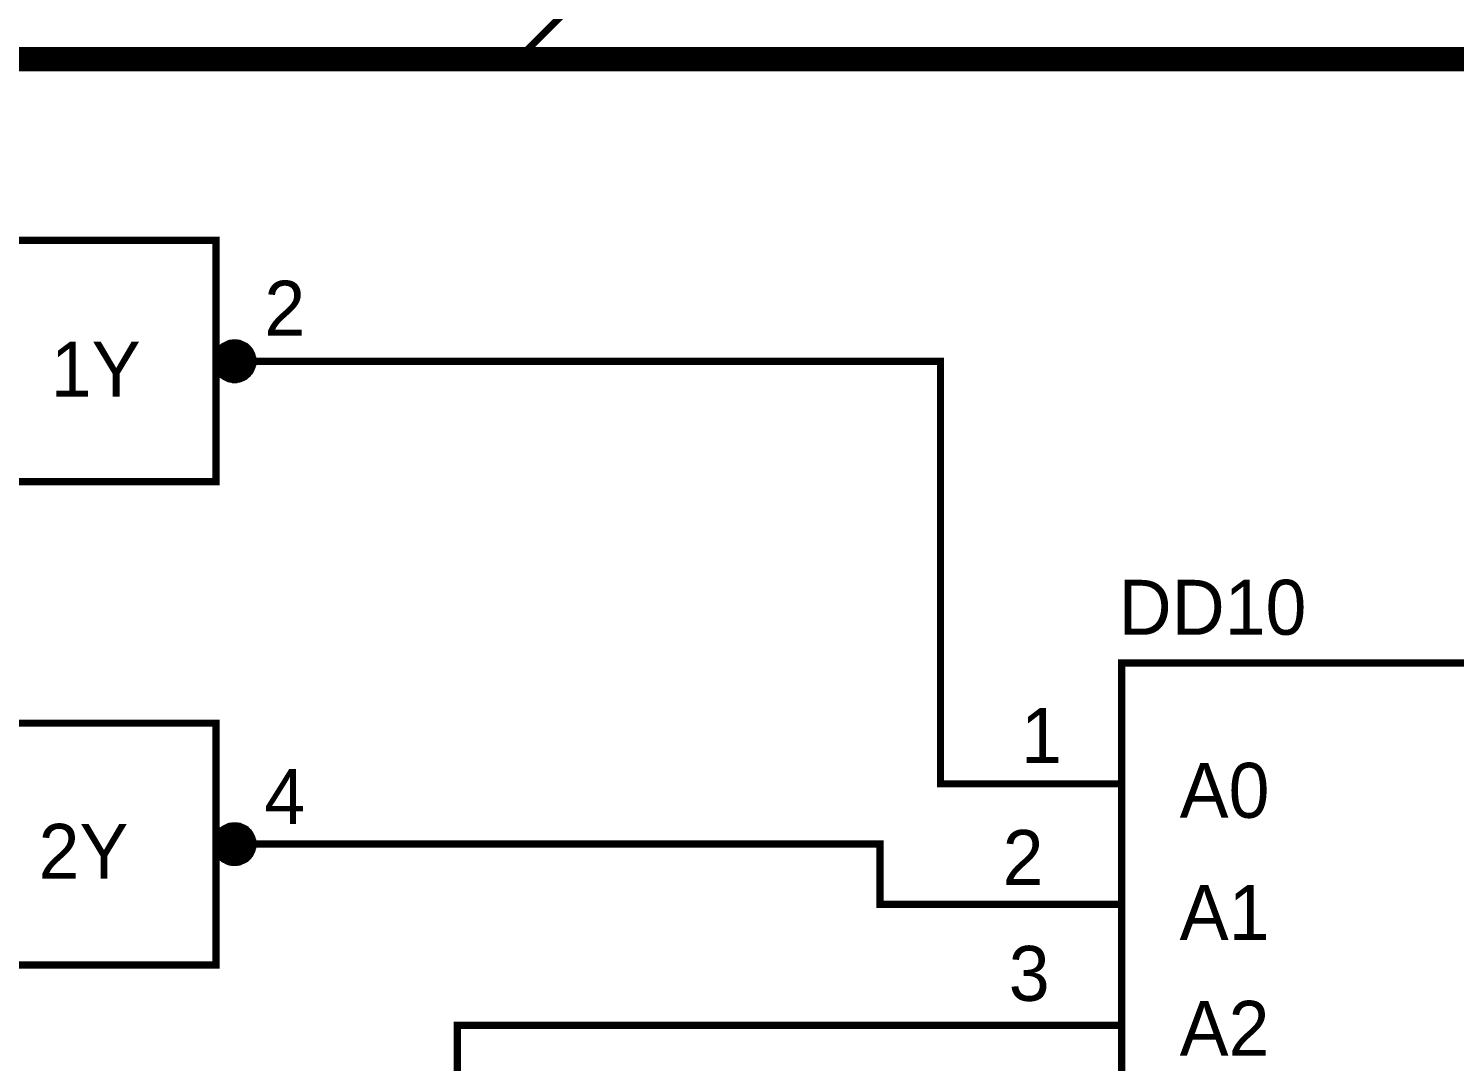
# Model space of a CAD drawing. Header units: millimetres. Extents: x 0 to 594, y 0 to 420.
# Drawn here: x 299.7 to 358.8, y 231 to 273.8 of the extents above; entities that cross this region are included whole.
import ezdxf

# ---------------------------------------------------------------- set-up
doc = ezdxf.new("R2010")
doc.units = ezdxf.units.MM
doc.layers.add('Sheet', color=255, linetype='Continuous')

msp = doc.modelspace()

# ---------------------------------------------------------------- linework, layer by layer
at = {"layer": 'Sheet'}
for points, const_width in [([(384.988, 402.5), (384.988, 272.498), (157.533, 272.498)], 1.016), ([(320.008, 272.498), (322.503, 274.993)], 0.3), ([(308.275, 260.747), (308.228, 260.747), (308.196, 260.747), (308.164, 260.731), (308.117, 260.731), (308.085, 260.731), (308.038, 260.715), (308.006, 260.699), (307.975, 260.684), (307.943, 260.668), (307.912, 260.652), (307.88, 260.636), (307.849, 260.62), (307.817, 260.605), (307.785, 260.573), (307.754, 260.557), (307.722, 260.526), (307.706, 260.494), (307.675, 260.478), (307.659, 260.447), (307.627, 260.415), (307.612, 260.384), (307.596, 260.352), (307.58, 260.32), (307.564, 260.289), (307.548, 260.257), (307.533, 260.21), (307.533, 260.178), (307.517, 260.147), (307.517, 260.099), (307.501, 260.068), (307.501, 260.036), (307.501, 259.989)], 0.3), ([(307.501, 259.989), (307.501, 260.036), (307.501, 260.068), (307.517, 260.099), (307.517, 260.147), (307.533, 260.178), (307.533, 260.21), (307.548, 260.257), (307.564, 260.289), (307.58, 260.32), (307.596, 260.352), (307.612, 260.384), (307.627, 260.415), (307.659, 260.447), (307.675, 260.478), (307.706, 260.494), (307.722, 260.526), (307.754, 260.557), (307.785, 260.573), (307.817, 260.605), (307.849, 260.62), (307.88, 260.636), (307.912, 260.652), (307.943, 260.668), (307.975, 260.684), (308.006, 260.699), (308.038, 260.715), (308.085, 260.731), (308.117, 260.731), (308.164, 260.731), (308.196, 260.747), (308.228, 260.747), (308.275, 260.747)], 0.0991), ([(309.033, 259.989), (309.033, 260.036), (309.033, 260.068), (309.017, 260.099), (309.017, 260.147), (309.001, 260.178), (309.001, 260.21), (308.985, 260.257), (308.97, 260.289), (308.954, 260.32), (308.938, 260.352), (308.922, 260.384), (308.907, 260.415), (308.875, 260.447), (308.859, 260.478), (308.828, 260.494), (308.812, 260.526), (308.78, 260.557), (308.749, 260.573), (308.733, 260.605), (308.701, 260.62), (308.67, 260.636), (308.638, 260.652), (308.606, 260.668), (308.559, 260.684), (308.528, 260.699), (308.496, 260.715), (308.464, 260.731), (308.433, 260.731), (308.385, 260.731), (308.354, 260.747), (308.306, 260.747), (308.275, 260.747)], 0.3), ([(308.275, 260.747), (308.275, 260.747)], 0.0991), ([(308.275, 260.747), (308.306, 260.747), (308.354, 260.747), (308.385, 260.731), (308.433, 260.731), (308.464, 260.731), (308.496, 260.715), (308.528, 260.699), (308.559, 260.684), (308.606, 260.668), (308.638, 260.652), (308.67, 260.636), (308.701, 260.62), (308.733, 260.605), (308.749, 260.573), (308.78, 260.557), (308.812, 260.526), (308.828, 260.494), (308.859, 260.478), (308.875, 260.447), (308.907, 260.415), (308.922, 260.384), (308.938, 260.352), (308.954, 260.32), (308.97, 260.289), (308.985, 260.257), (309.001, 260.21), (309.001, 260.178), (309.017, 260.147), (309.017, 260.099), (309.033, 260.068), (309.033, 260.036), (309.033, 259.989)], 0.0991), ([(307.501, 259.989), (312.507, 259.989)], 0.3), ([(307.501, 259.989), (307.501, 259.957), (307.501, 259.91), (307.517, 259.878), (307.517, 259.831), (307.533, 259.799), (307.533, 259.768), (307.548, 259.736), (307.564, 259.704), (307.58, 259.657), (307.596, 259.625), (307.612, 259.594), (307.627, 259.562), (307.659, 259.531), (307.675, 259.515), (307.706, 259.483), (307.722, 259.452), (307.754, 259.436), (307.785, 259.404), (307.817, 259.389), (307.849, 259.357), (307.88, 259.341), (307.912, 259.325), (307.943, 259.31), (307.975, 259.294), (308.006, 259.278), (308.038, 259.262), (308.085, 259.262), (308.117, 259.246), (308.164, 259.246), (308.196, 259.231), (308.228, 259.231), (308.275, 259.231)], 0.3), ([(308.275, 259.231), (308.228, 259.231), (308.196, 259.231), (308.164, 259.246), (308.117, 259.246), (308.085, 259.262), (308.038, 259.262), (308.006, 259.278), (307.975, 259.294), (307.943, 259.31), (307.912, 259.325), (307.88, 259.341), (307.849, 259.357), (307.817, 259.389), (307.785, 259.404), (307.754, 259.436), (307.722, 259.452), (307.706, 259.483), (307.675, 259.515), (307.659, 259.531), (307.627, 259.562), (307.612, 259.594), (307.596, 259.625), (307.58, 259.657), (307.564, 259.704), (307.548, 259.736), (307.533, 259.768), (307.533, 259.799), (307.517, 259.831), (307.517, 259.878), (307.501, 259.91), (307.501, 259.957), (307.501, 259.989)], 0.0991), ([(307.501, 259.989), (307.501, 259.989)], 0.0991), ([(308.275, 259.231), (308.306, 259.231), (308.354, 259.231), (308.385, 259.246), (308.433, 259.246), (308.464, 259.262), (308.496, 259.262), (308.528, 259.278), (308.559, 259.294), (308.606, 259.31), (308.638, 259.325), (308.67, 259.341), (308.701, 259.357), (308.733, 259.389), (308.749, 259.404), (308.78, 259.436), (308.812, 259.452), (308.828, 259.483), (308.859, 259.515), (308.875, 259.531), (308.907, 259.562), (308.922, 259.594), (308.938, 259.625), (308.954, 259.657), (308.97, 259.704), (308.985, 259.736), (309.001, 259.768), (309.001, 259.799), (309.017, 259.831), (309.017, 259.878), (309.033, 259.91), (309.033, 259.957), (309.033, 259.989)], 0.3), ([(309.033, 259.989), (309.033, 259.957), (309.033, 259.91), (309.017, 259.878), (309.017, 259.831), (309.001, 259.799), (309.001, 259.768), (308.985, 259.736), (308.97, 259.704), (308.954, 259.657), (308.938, 259.625), (308.922, 259.594), (308.907, 259.562), (308.875, 259.531), (308.859, 259.515), (308.828, 259.483), (308.812, 259.452), (308.78, 259.436), (308.749, 259.404), (308.733, 259.389), (308.701, 259.357), (308.67, 259.341), (308.638, 259.325), (308.606, 259.31), (308.559, 259.294), (308.528, 259.278), (308.496, 259.262), (308.464, 259.262), (308.433, 259.246), (308.385, 259.246), (308.354, 259.231), (308.306, 259.231), (308.275, 259.231)], 0.0991), ([(309.033, 259.989), (309.033, 259.989), (309.033, 259.989), (309.033, 259.989), (309.033, 259.989), (309.033, 259.989), (309.033, 259.989), (309.033, 259.989), (309.033, 259.989), (309.033, 259.989), (309.033, 259.989), (309.033, 259.989), (309.033, 259.989), (309.033, 259.989), (309.033, 259.989), (309.033, 259.989), (309.033, 259.989), (309.033, 259.989), (309.033, 259.989), (309.033, 259.989), (309.033, 259.989), (309.033, 259.989), (309.033, 259.989), (309.033, 259.989), (309.033, 259.989), (309.033, 259.989), (309.033, 259.989), (309.033, 259.989), (309.033, 259.989), (309.033, 259.989), (309.033, 259.989), (309.033, 259.989), (309.033, 259.989)], 0.0991), ([(309.033, 259.989), (309.033, 259.989)], 0.0991), ([(312.507, 259.989), (337.504, 259.989), (337.504, 242.489), (339.999, 242.489)], 0.3), ([(345.005, 242.489), (339.999, 242.489)], 0.3), ([(308.275, 240.751), (308.228, 240.751), (308.196, 240.751), (308.164, 240.736), (308.117, 240.736), (308.085, 240.736), (308.038, 240.72), (308.006, 240.704), (307.975, 240.688), (307.943, 240.672), (307.912, 240.657), (307.88, 240.641), (307.849, 240.625), (307.817, 240.609), (307.785, 240.578), (307.754, 240.562), (307.722, 240.53), (307.706, 240.499), (307.675, 240.483), (307.659, 240.451), (307.627, 240.42), (307.612, 240.388), (307.596, 240.356), (307.58, 240.325), (307.564, 240.293), (307.548, 240.262), (307.533, 240.214), (307.533, 240.183), (307.517, 240.151), (307.517, 240.104), (307.501, 240.072), (307.501, 240.041), (307.501, 239.993)], 0.3), ([(307.501, 239.993), (307.501, 240.041), (307.501, 240.072), (307.517, 240.104), (307.517, 240.151), (307.533, 240.183), (307.533, 240.214), (307.548, 240.262), (307.564, 240.293), (307.58, 240.325), (307.596, 240.356), (307.612, 240.388), (307.627, 240.42), (307.659, 240.451), (307.675, 240.483), (307.706, 240.499), (307.722, 240.53), (307.754, 240.562), (307.785, 240.578), (307.817, 240.609), (307.849, 240.625), (307.88, 240.641), (307.912, 240.657), (307.943, 240.672), (307.975, 240.688), (308.006, 240.704), (308.038, 240.72), (308.085, 240.736), (308.117, 240.736), (308.164, 240.736), (308.196, 240.751), (308.228, 240.751), (308.275, 240.751)], 0.0991), ([(309.033, 239.993), (309.033, 240.041), (309.033, 240.072), (309.017, 240.104), (309.017, 240.151), (309.001, 240.183), (309.001, 240.214), (308.985, 240.262), (308.97, 240.293), (308.954, 240.325), (308.938, 240.356), (308.922, 240.388), (308.907, 240.42), (308.875, 240.451), (308.859, 240.483), (308.828, 240.499), (308.812, 240.53), (308.78, 240.562), (308.749, 240.578), (308.733, 240.609), (308.701, 240.625), (308.67, 240.641), (308.638, 240.657), (308.606, 240.672), (308.559, 240.688), (308.528, 240.704), (308.496, 240.72), (308.464, 240.736), (308.433, 240.736), (308.385, 240.736), (308.354, 240.751), (308.306, 240.751), (308.275, 240.751)], 0.3), ([(308.275, 240.751), (308.275, 240.751)], 0.0991), ([(308.275, 240.751), (308.306, 240.751), (308.354, 240.751), (308.385, 240.736), (308.433, 240.736), (308.464, 240.736), (308.496, 240.72), (308.528, 240.704), (308.559, 240.688), (308.606, 240.672), (308.638, 240.657), (308.67, 240.641), (308.701, 240.625), (308.733, 240.609), (308.749, 240.578), (308.78, 240.562), (308.812, 240.53), (308.828, 240.499), (308.859, 240.483), (308.875, 240.451), (308.907, 240.42), (308.922, 240.388), (308.938, 240.356), (308.954, 240.325), (308.97, 240.293), (308.985, 240.262), (309.001, 240.214), (309.001, 240.183), (309.017, 240.151), (309.017, 240.104), (309.033, 240.072), (309.033, 240.041), (309.033, 239.993)], 0.0991), ([(307.501, 239.993), (312.507, 239.993)], 0.3), ([(307.501, 239.993), (307.501, 239.946), (307.501, 239.914), (307.517, 239.883), (307.517, 239.835), (307.533, 239.804), (307.533, 239.772), (307.548, 239.725), (307.564, 239.693), (307.58, 239.662), (307.596, 239.63), (307.612, 239.598), (307.627, 239.567), (307.659, 239.535), (307.675, 239.504), (307.706, 239.488), (307.722, 239.456), (307.754, 239.425), (307.785, 239.409), (307.817, 239.377), (307.849, 239.361), (307.88, 239.346), (307.912, 239.33), (307.943, 239.314), (307.975, 239.298), (308.006, 239.282), (308.038, 239.267), (308.085, 239.251), (308.117, 239.251), (308.164, 239.251), (308.196, 239.235), (308.228, 239.235), (308.275, 239.235)], 0.3), ([(308.275, 239.235), (308.228, 239.235), (308.196, 239.235), (308.164, 239.251), (308.117, 239.251), (308.085, 239.251), (308.038, 239.267), (308.006, 239.282), (307.975, 239.298), (307.943, 239.314), (307.912, 239.33), (307.88, 239.346), (307.849, 239.361), (307.817, 239.377), (307.785, 239.409), (307.754, 239.425), (307.722, 239.456), (307.706, 239.488), (307.675, 239.504), (307.659, 239.535), (307.627, 239.567), (307.612, 239.598), (307.596, 239.63), (307.58, 239.662), (307.564, 239.693), (307.548, 239.725), (307.533, 239.772), (307.533, 239.804), (307.517, 239.835), (307.517, 239.883), (307.501, 239.914), (307.501, 239.946), (307.501, 239.993)], 0.0991), ([(307.501, 239.993), (307.501, 239.993)], 0.0991), ([(308.275, 239.235), (308.306, 239.235), (308.354, 239.235), (308.385, 239.251), (308.433, 239.251), (308.464, 239.251), (308.496, 239.267), (308.528, 239.282), (308.559, 239.298), (308.606, 239.314), (308.638, 239.33), (308.67, 239.346), (308.701, 239.361), (308.733, 239.377), (308.749, 239.409), (308.78, 239.425), (308.812, 239.456), (308.828, 239.488), (308.859, 239.504), (308.875, 239.535), (308.907, 239.567), (308.922, 239.598), (308.938, 239.63), (308.954, 239.662), (308.97, 239.693), (308.985, 239.725), (309.001, 239.772), (309.001, 239.804), (309.017, 239.835), (309.017, 239.883), (309.033, 239.914), (309.033, 239.946), (309.033, 239.993)], 0.3), ([(309.033, 239.993), (309.033, 239.946), (309.033, 239.914), (309.017, 239.883), (309.017, 239.835), (309.001, 239.804), (309.001, 239.772), (308.985, 239.725), (308.97, 239.693), (308.954, 239.662), (308.938, 239.63), (308.922, 239.598), (308.907, 239.567), (308.875, 239.535), (308.859, 239.504), (308.828, 239.488), (308.812, 239.456), (308.78, 239.425), (308.749, 239.409), (308.733, 239.377), (308.701, 239.361), (308.67, 239.346), (308.638, 239.33), (308.606, 239.314), (308.559, 239.298), (308.528, 239.282), (308.496, 239.267), (308.464, 239.251), (308.433, 239.251), (308.385, 239.251), (308.354, 239.235), (308.306, 239.235), (308.275, 239.235)], 0.0991), ([(309.033, 239.993), (309.033, 239.993), (309.033, 239.993), (309.033, 239.993), (309.033, 239.993), (309.033, 239.993), (309.033, 239.993), (309.033, 239.993), (309.033, 239.993), (309.033, 239.993), (309.033, 239.993), (309.033, 239.993), (309.033, 239.993), (309.033, 239.993), (309.033, 239.993), (309.033, 239.993), (309.033, 239.993), (309.033, 239.993), (309.033, 239.993), (309.033, 239.993), (309.033, 239.993), (309.033, 239.993), (309.033, 239.993), (309.033, 239.993), (309.033, 239.993), (309.033, 239.993), (309.033, 239.993), (309.033, 239.993), (309.033, 239.993), (309.033, 239.993), (309.033, 239.993), (309.033, 239.993), (309.033, 239.993)], 0.0991), ([(309.033, 239.993), (309.033, 239.993)], 0.0991), ([(312.507, 239.993), (334.994, 239.993), (334.994, 237.498), (339.999, 237.498)], 0.3), ([(345.005, 237.498), (339.999, 237.498)], 0.3), ([(312.507, 219.998), (317.497, 219.998), (317.497, 232.491), (339.999, 232.491)], 0.3), ([(345.005, 232.491), (339.999, 232.491)], 0.3)]:
    msp.add_lwpolyline(points, dxfattribs=dict(at, const_width=const_width))
at = {"layer": 'Sheet', "const_width": 0.3}
for points in [[(282.504, 264.995), (307.501, 264.995), (307.501, 254.998), (282.504, 254.998), (282.504, 264.995)], [(345.005, 247.495), (389.994, 247.495), (389.994, 177.495), (345.005, 177.495), (345.005, 247.495)], [(282.504, 245), (307.501, 245), (307.501, 234.986), (282.504, 234.986), (282.504, 245)]]:
    msp.add_lwpolyline(points, close=True, dxfattribs=at)
at = {"layer": 'Sheet', "const_width": 0.762}
for points in [[(307.881, 260, 1), (308.643, 260, 1)], [(307.881, 240, 1), (308.643, 240, 1)]]:
    msp.add_lwpolyline(points, format="xyb", close=True, dxfattribs=at)

# ---------------------------------------------------------------- texts
at = {"layer": 'Sheet'}
for s, height, p in [('2', 2.274, (309.507, 261.047)), ('1Y', 2.2744, (300.664, 258.52)), ('DD10', 2.2744, (344.879, 248.664)), ('1', 2.274, (340.836, 243.357)), ('A0', 2.2744, (347.405, 241.083)), ('4', 2.274, (309.507, 240.83)), ('2Y', 2.2744, (300.158, 238.556)), ('2', 2.274, (340.078, 238.303)), ('A1', 2.2744, (347.405, 236.029)), ('3', 2.274, (340.331, 233.502)), ('A2', 2.2744, (347.405, 231.227))]:
    msp.add_text(s, height=height, dxfattribs=at).set_placement(p)

doc.saveas('drawing.dxf')
